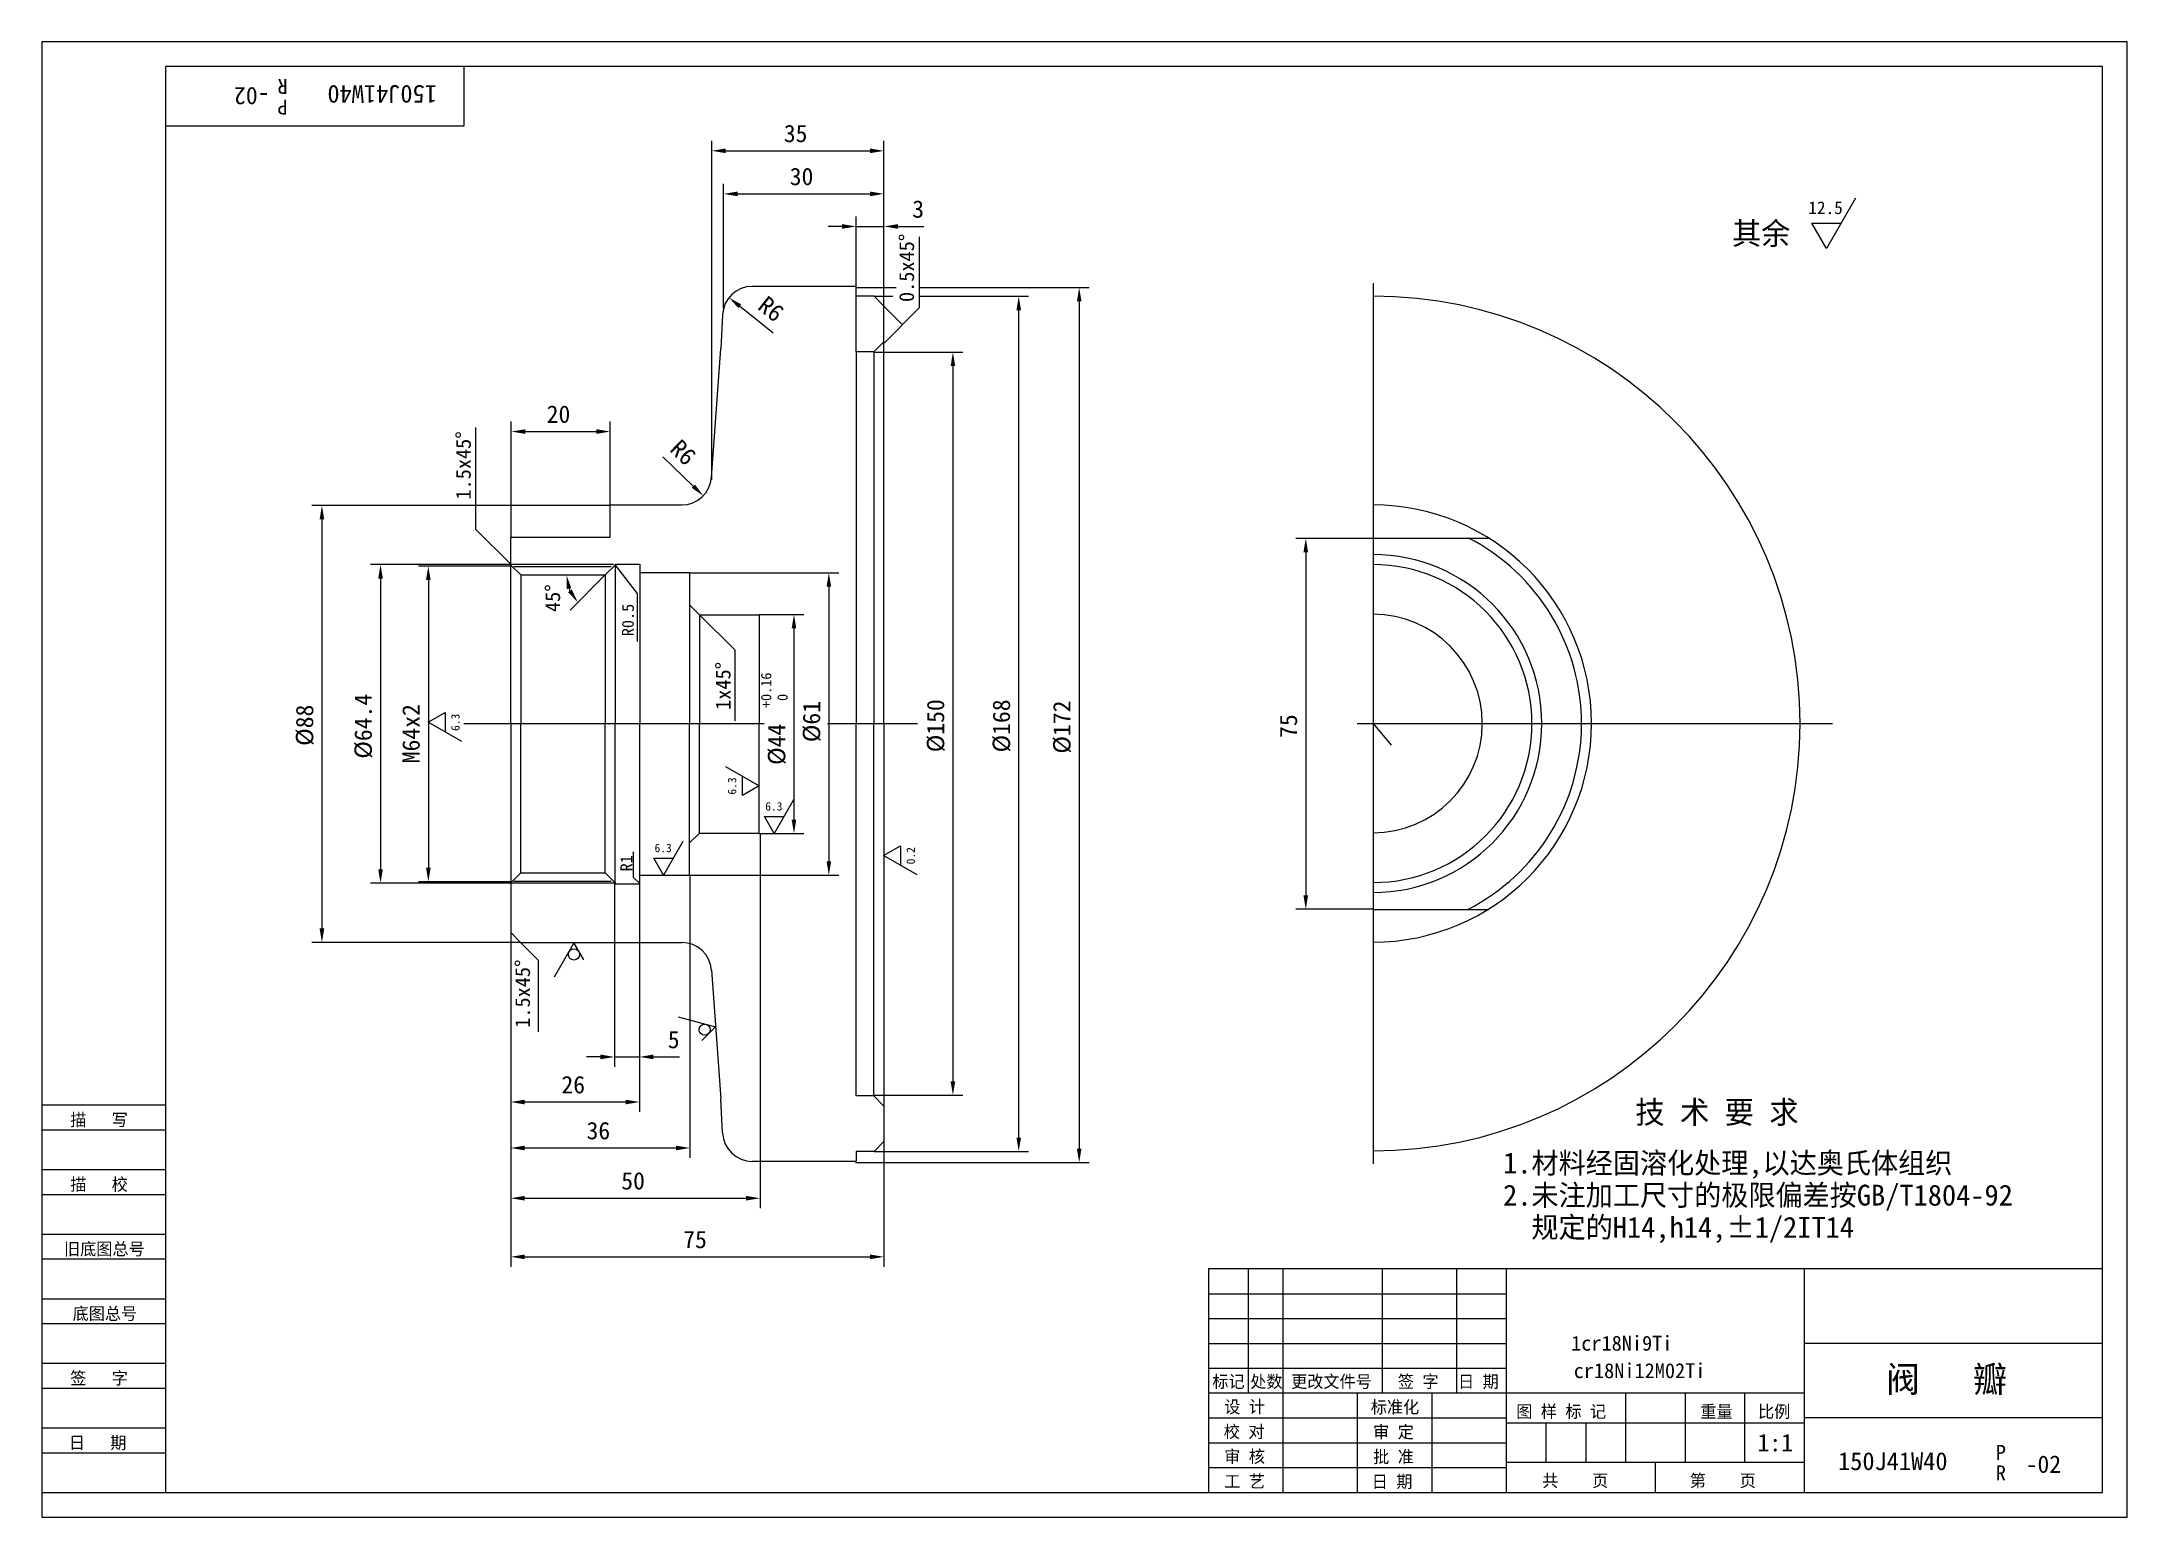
# Model space of a CAD drawing. Header units: metres. Extents: x 0 to 420, y 0 to 297.
import ezdxf

# ---------------------------------------------------------------- set-up
doc = ezdxf.new("R2010")
doc.units = ezdxf.units.M
for name, color, linetype in [('B', 3, 'Continuous'), ('C', 6, 'Continuous'), ('D', 1, 'Continuous'), ('FL', 5, 'Continuous'), ('T', 7, 'Continuous'), ('TL', 4, 'Continuous')]:
    doc.layers.add(name, color=color, linetype=linetype)

# ---------------------------------------------------------------- blocks, each defined once
blk = doc.blocks.new('TUKUN3')
at = {"layer": 'FL'}
for p, q in [((0, 297), (0, 0)), ((420, 297), (0, 297)), ((420, 0), (420, 297)), ((0, 78), (25, 78)), ((0, 70), (25, 70)), ((0, 65), (25, 65)), ((0, 57), (25, 57)), ((0, 52), (25, 52)), ((243, 25), (243, 50)), ((250, 5), (250, 50)), ((270, 25), (270, 50)), ((285, 25), (285, 50)), ((0, 44), (25, 44)), ((235, 45), (295, 45)), ((0, 39), (25, 39)), ((235, 40), (295, 40)), ((235, 35), (295, 35)), ((0, 31), (25, 31)), ((235, 30), (295, 30)), ((0, 26), (25, 26)), ((280, 5), (280, 25)), ((0, 18), (25, 18)), ((235, 20), (295, 20)), ((0, 13), (25, 13)), ((235, 15), (295, 15)), ((235, 10), (295, 10)), ((0, 0), (420, 0))]:
    blk.add_line(p, q, dxfattribs=at)
at = {"layer": 'TL'}
for p, q in [((25, 5), (25, 292)), ((415, 292), (25, 292)), ((85, 292), (85, 280)), ((415, 5), (415, 292)), ((85, 280), (25, 280)), ((0, 83), (25, 83)), ((235, 50), (235, 5)), ((415, 50), (235, 50)), ((295, 5), (295, 50)), ((355, 5), (355, 50)), ((415, 35), (355, 35)), ((355, 25), (235, 25)), ((265, 5), (265, 25)), ((319, 11), (319, 25)), ((331, 11), (331, 25)), ((343, 11), (343, 25)), ((295, 19), (355, 19)), ((303, 11), (303, 19)), ((311, 11), (311, 19)), ((415, 20), (355, 20)), ((355, 11), (295, 11)), ((325, 5), (325, 11)), ((0, 5), (415, 5))]:
    blk.add_line(p, q, dxfattribs=at)
at = {"layer": 'T'}
for s, p in [('描   写', (5.74, 78.76)), ('描   校', (5.74, 65.76)), ('旧底图总号', (4.49, 52.76)), ('底图总号', (6.22, 39.76)), ('签   字', (5.74, 26.76)), ('标记', (235.75, 26.07)), ('处数', (243.38, 26.07)), ('更改文件号', (251.61, 26.07)), ('签 字', (273.1, 26.07)), ('日 期', (285.23, 26.07)), ('设 计', (238.14, 20.99)), ('标准化', (267.65, 20.93)), ('图 样 标 记', (296.95, 20.04)), ('重量', (334.03, 20.04)), ('比例', (345.64, 20.04)), ('校 对', (238.05, 15.99)), ('审 定', (268.13, 15.93)), ('日   期', (5.45, 13.76)), ('审 核', (238.14, 10.99)), ('批 准', (268.13, 10.93)), ('工 艺', (238.14, 5.99)), ('日 期', (267.84, 5.93)), ('共    页', (302.18, 6.13)), ('第    页', (331.9, 6.13))]:
    blk.add_text(s, height=2.5, dxfattribs=at).set_placement(p)

msp = doc.modelspace()

# ---------------------------------------------------------------- linework, layer by layer
at = {"layer": 'B'}
msp.add_arc((268.1, 159.76), 34, 270, 90, dxfattribs=at)
at = {"layer": 'C'}
for p, q in [((268.1, 248.4), (268.1, 165.09)), ((85.01, 159.76), (145.49, 159.76)), ((158.26, 159.76), (176.36, 159.76)), ((264.93, 159.76), (340.07, 159.76)), ((268.1, 159.77), (268.1, 71.13)), ((340.07, 159.76), (360.63, 159.76))]:
    msp.add_line(p, q, dxfattribs=at)
at = {"layer": 'D'}
for p, q in [((134.94, 208.79), (134.94, 277.04)), ((137.74, 275.04), (166.82, 275.04)), ((169.62, 268.38), (169.62, 277.04)), ((137.33, 243.4), (137.33, 268.38)), ((140.13, 266.38), (166.82, 266.38)), ((169.62, 261.82), (169.62, 268.38)), ((365.27, 265.54), (359.42, 255.4)), ((163.99, 247.65), (163.99, 261.82)), ((169.62, 243.76), (169.62, 261.82)), ((359.42, 255.4), (356.49, 260.47)), ((356.49, 260.47), (362.34, 260.47)), ((161.19, 259.82), (158.39, 259.82)), ((163.99, 259.82), (169.62, 259.82)), ((172.42, 259.82), (175.22, 259.82)), ((175.22, 259.82), (177.64, 259.82)), ((176.77, 243.49), (176.77, 257.72)), ((140.6, 243.75), (142.79, 242.01)), ((163.89, 247.52), (172.09, 247.52)), ((164.03, 234.56), (164.03, 245.78)), ((167.62, 245.76), (171.37, 245.76)), ((169.62, 243.76), (173.33, 240.05)), ((176.85, 247.52), (210.93, 247.52)), ((176.85, 245.76), (198.75, 245.76)), ((208.93, 244.72), (208.93, 74.2)), ((142.79, 242.01), (147.3, 238.43)), ((169.7, 236.42), (176.77, 243.49)), ((196.75, 76.44), (196.75, 242.96)), ((167.6, 234.5), (185.5, 234.5)), ((183.5, 231.7), (183.5, 87.76)), ((87.45, 198.82), (87.45, 219.38)), ((94.56, 197.25), (94.56, 220.54)), ((97.36, 218.54), (111.7, 218.54)), ((114.5, 203.79), (114.5, 220.54)), ((129.2, 209.49), (125.05, 213.48)), ((131.22, 207.54), (129.2, 209.49)), ((114.51, 203.65), (54.43, 203.65)), ((56.43, 200.85), (56.43, 118.52)), ((94.52, 191.75), (87.45, 198.82)), ((268.07, 197.03), (252.56, 197.03)), ((254.56, 194.23), (254.56, 125.18)), ((115.13, 191.75), (66.23, 191.75)), ((94.63, 191.44), (75.86, 191.44)), ((95.08, 191.37), (114.7, 191.37)), ((113.48, 189.67), (106.41, 182.6)), ((115.48, 191.67), (119.93, 185.91)), ((130.45, 190.1), (160.52, 190.1)), ((68.23, 188.95), (68.23, 130.43)), ((77.86, 188.64), (77.86, 130.73)), ((119.93, 185.91), (119.93, 176.3)), ((158.52, 187.3), (158.52, 132.06)), ((132.48, 181.67), (139.55, 174.6)), ((144.48, 181.73), (153.49, 181.73)), ((151.49, 178.93), (151.49, 140.44)), ((139.55, 174.6), (139.55, 160.3)), ((77.84, 160.05), (81.22, 162)), ((84.6, 156.15), (77.84, 160.05)), ((81.22, 162), (81.22, 158.1)), ((137.72, 151.15), (144.48, 147.24)), ((141.1, 145.29), (141.1, 149.2)), ((144.48, 147.24), (141.1, 145.29)), ((151.39, 144.4), (147.49, 137.64)), ((147.49, 137.64), (145.54, 141.02)), ((145.54, 141.02), (149.44, 141.02)), ((129.1, 136.02), (125.19, 129.26)), ((144.48, 137.64), (153.49, 137.64)), ((144.66, 137.54), (144.66, 62.22)), ((169.54, 133.2), (172.92, 135.16)), ((172.92, 135.16), (172.92, 131.25)), ((119.18, 128.77), (119.18, 133.94)), ((123.24, 132.64), (127.15, 132.64)), ((125.19, 129.26), (123.24, 132.64)), ((176.3, 129.3), (169.54, 133.2)), ((115.43, 127.63), (66.23, 127.63)), ((94.31, 127.93), (75.86, 127.93)), ((95.08, 128.03), (114.7, 128.03)), ((115.32, 127.54), (115.32, 90.66)), ((120.43, 127.54), (119.18, 128.77)), ((120.39, 127.54), (120.39, 90.66)), ((130.45, 129.26), (160.52, 129.26)), ((130.51, 129.11), (130.51, 72.33)), ((268.07, 122.38), (252.56, 122.38)), ((94.44, 117.7), (94.44, 81.58)), ((96.49, 115.72), (54.43, 115.72)), ((96.44, 115.7), (99.97, 112.16)), ((103.28, 108.79), (107.18, 115.55)), ((107.18, 115.55), (109.13, 112.17)), ((99.97, 112.16), (99.97, 97.71)), ((128.15, 100.74), (135.69, 98.72)), ((135.69, 98.72), (132.93, 95.96)), ((112.52, 92.66), (109.72, 92.66)), ((115.32, 92.66), (120.39, 92.66)), ((123.19, 92.66), (125.99, 92.66)), ((125.99, 92.66), (128.41, 92.66)), ((120.39, 90.66), (120.39, 81.58)), ((167.6, 84.96), (185.5, 84.96)), ((94.44, 81.58), (94.44, 72.33)), ((117.59, 83.58), (97.24, 83.58)), ((169.62, 75.64), (169.62, 50.42)), ((94.44, 72.33), (94.44, 62.22)), ((97.24, 74.33), (127.71, 74.33)), ((163.89, 71.4), (210.93, 71.4)), ((167.62, 73.64), (198.75, 73.64)), ((97.24, 64.22), (141.86, 64.22)), ((94.44, 62.22), (94.44, 50.42)), ((97.24, 52.42), (166.82, 52.42))]:
    msp.add_line(p, q, dxfattribs=at)
for centre in [(107.18, 113.29), (133.51, 98.14)]:
    msp.add_circle(centre, 1.13, dxfattribs=at)
msp.add_arc((113.48, 189.67), 7.79, 200.71, 204.29, dxfattribs=at)
for points in [[(137.74, 275.51), (137.74, 274.58), (134.94, 275.04)], [(166.82, 275.51), (166.82, 274.58), (169.62, 275.04)], [(140.13, 266.84), (140.13, 265.91), (137.33, 266.38)], [(166.82, 266.84), (166.82, 265.91), (169.62, 266.38)], [(161.19, 260.29), (161.19, 259.36), (163.99, 259.82)], [(172.42, 260.29), (172.42, 259.36), (169.62, 259.82)], [(140.31, 243.38), (140.89, 244.12), (138.4, 245.49)], [(196.29, 242.96), (197.22, 242.96), (196.75, 245.76)], [(208.47, 244.72), (209.4, 244.72), (208.93, 247.52)], [(183.04, 231.7), (183.97, 231.7), (183.5, 234.5)], [(97.36, 219), (97.36, 218.07), (94.56, 218.54)], [(111.7, 219), (111.7, 218.07), (114.5, 218.54)], [(130.9, 207.21), (131.54, 207.88), (133.24, 205.6)], [(55.96, 200.85), (56.9, 200.85), (56.43, 203.65)], [(254.09, 194.23), (255.03, 194.23), (254.56, 197.03)], [(67.77, 188.95), (68.7, 188.95), (68.23, 191.75)], [(77.39, 188.64), (78.32, 188.64), (77.86, 191.44)], [(105.73, 186.83), (106.65, 187), (105.69, 189.67)], [(158.05, 187.3), (158.99, 187.3), (158.52, 190.1)], [(106.76, 186.73), (105.99, 186.2), (107.97, 184.16)], [(151.03, 178.93), (151.96, 178.93), (151.49, 181.73)], [(151.03, 140.44), (151.96, 140.44), (151.49, 137.64)], [(67.77, 130.43), (68.7, 130.43), (68.23, 127.63)], [(77.39, 130.73), (78.32, 130.73), (77.86, 127.93)], [(158.05, 132.06), (158.99, 132.06), (158.52, 129.26)], [(254.09, 125.18), (255.03, 125.18), (254.56, 122.38)], [(55.96, 118.52), (56.9, 118.52), (56.43, 115.72)], [(112.52, 93.13), (112.52, 92.19), (115.32, 92.66)], [(123.19, 93.13), (123.19, 92.19), (120.39, 92.66)], [(97.24, 84.04), (97.24, 83.11), (94.44, 83.58)], [(117.59, 84.04), (117.59, 83.11), (120.39, 83.58)], [(183.04, 87.76), (183.97, 87.76), (183.5, 84.96)], [(196.29, 76.44), (197.22, 76.44), (196.75, 73.64)], [(97.24, 74.8), (97.24, 73.86), (94.44, 74.33)], [(127.71, 74.8), (127.71, 73.86), (130.51, 74.33)], [(208.47, 74.2), (209.4, 74.2), (208.93, 71.4)], [(97.24, 64.68), (97.24, 63.75), (94.44, 64.22)], [(141.86, 64.68), (141.86, 63.75), (144.66, 64.22)], [(97.24, 52.89), (97.24, 51.96), (94.44, 52.42)], [(166.82, 52.89), (166.82, 51.96), (169.62, 52.42)]]:
    msp.add_solid(points, dxfattribs=at)
at = {"layer": 'TL'}
for p, q in [((164.03, 247.76), (143.1, 247.76)), ((164.03, 245.76), (164.03, 247.7)), ((167.62, 245.76), (164.03, 245.76)), ((169.62, 243.76), (167.62, 245.76)), ((169.62, 236.76), (169.62, 243.76)), ((137.11, 242.04), (136.79, 235.2)), ((169.55, 236.55), (167.55, 234.56)), ((169.62, 159.76), (169.62, 236.76)), ((134.9, 209.32), (136.79, 235.2)), ((164.03, 234.56), (164.03, 159.74)), ((167.55, 234.56), (164.03, 234.56)), ((167.55, 234.56), (167.55, 159.74)), ((114.49, 203.76), (128.91, 203.76)), ((114.49, 197.26), (114.49, 203.76)), ((94.49, 197.26), (114.49, 197.26)), ((94.49, 191.34), (94.49, 197.26)), ((268.1, 197.09), (291.4, 197.09)), ((94.48, 191.67), (96.48, 189.67)), ((94.49, 159.76), (94.49, 191.34)), ((96.48, 189.67), (96.48, 159.74)), ((96.48, 189.67), (113.48, 189.67)), ((113.48, 189.67), (115.48, 191.67)), ((113.48, 189.67), (113.48, 159.74)), ((115.48, 191.87), (115.48, 159.74)), ((115.48, 191.87), (120.48, 191.87)), ((115.48, 191.67), (115.48, 191.87)), ((120.48, 191.87), (120.48, 190.17)), ((120.48, 190.17), (130.48, 190.17)), ((120.48, 190.17), (120.48, 159.74)), ((130.48, 190.17), (130.48, 183.67)), ((130.48, 183.67), (130.48, 159.74)), ((130.48, 183.67), (132.48, 181.67)), ((132.48, 181.67), (132.48, 159.74)), ((132.48, 181.67), (144.48, 181.67)), ((144.48, 181.67), (144.48, 159.74)), ((268.1, 165.09), (268.1, 159.77)), ((94.44, 159.7), (94.44, 127.78)), ((96.48, 129.73), (96.48, 159.66)), ((113.48, 129.73), (113.48, 159.66)), ((115.48, 127.53), (115.48, 159.66)), ((120.48, 129.23), (120.48, 159.66)), ((130.48, 135.73), (130.48, 159.66)), ((132.48, 137.73), (132.48, 159.66)), ((144.48, 137.73), (144.48, 159.66)), ((164.03, 84.84), (164.03, 159.66)), ((167.55, 84.84), (167.55, 159.66)), ((169.62, 159.64), (169.62, 82.64)), ((268.1, 159.77), (271.73, 155.38)), ((130.48, 135.73), (132.48, 137.73)), ((130.48, 129.23), (130.48, 135.73)), ((132.48, 137.73), (144.48, 137.73)), ((94.44, 127.78), (94.44, 117.7)), ((94.48, 127.73), (96.48, 129.73)), ((96.48, 129.73), (113.48, 129.73)), ((113.48, 129.73), (115.48, 127.73)), ((115.48, 127.73), (115.48, 127.53)), ((115.48, 127.53), (120.48, 127.53)), ((120.48, 129.23), (130.48, 129.23)), ((120.48, 127.53), (120.48, 129.23)), ((268.1, 122.33), (291.4, 122.33)), ((94.44, 117.7), (96.44, 115.7)), ((96.44, 115.7), (128.91, 115.7)), ((134.89, 110.14), (136.79, 84.2)), ((137.11, 77.36), (136.79, 84.2)), ((167.55, 84.84), (164.03, 84.84)), ((169.55, 82.84), (167.55, 84.84)), ((169.62, 82.64), (169.62, 75.64)), ((169.62, 75.64), (167.62, 73.64)), ((164.03, 71.64), (143.1, 71.64)), ((167.62, 73.64), (164.03, 73.64)), ((164.03, 73.64), (164.03, 71.69))]:
    msp.add_line(p, q, dxfattribs=at)
for centre, radius, start, end in [((143.1, 241.76), 6, 90, 177.36), ((268.1, 159.76), 86, 270, 90), ((128.91, 209.76), 6, 270, 355.81), ((268.1, 159.76), 44, 270, 90), ((268.1, 159.76), 42, 296.96, 62.71), ((268.1, 159.76), 32, 270, 90), ((268.1, 159.76), 22, 270, 90), ((128.91, 109.7), 6, 4.19, 90), ((143.1, 77.64), 6, 182.64, 270)]:
    msp.add_arc(centre, radius, start, end, dxfattribs=at)

# ---------------------------------------------------------------- block references
at = {"layer": 'D'}
msp.add_blockref('TUKUN3', (0, 0), dxfattribs=at)

# ---------------------------------------------------------------- texts
for s, height, rotation, p in [('-02', 3.5, 180, (45.88, 287.83)), ('R', 3, 180, (49.52, 289.5)), ('150J41W40', 3.6, 180, (79.58, 288.25)), ('P', 3, 180, (49.52, 285.35)), ('0.5x45%%d', 3, 90, (175.67, 244.61)), ('R6', 3.5, 321.59, (143.95, 243.33)), ('1.5x45%%d', 3, 90, (86.41, 204.84)), ('R6', 3.5, 316.12, (126.27, 214.74)), ('45%%d', 3, 90, (104.4, 182.21)), ('R0.5', 2.4, 90, (119.24, 177.34)), ('1x45%%d', 3, 90, (138.72, 162.51)), ('+0.16', 2.1, 90, (146.94, 162.88)), ('%%c64.4', 3.5, 90, (66.48, 152.69)), (' 0', 2.1, 90, (150.23, 162.88)), ('%%c61', 3.5, 90, (156.77, 156.01)), ('%%c150', 3.5, 90, (181.75, 153.98)), ('%%C168', 3.5, 90, (195, 153.95)), ('%%c172', 3.5, 90, (207.18, 153.71)), ('%%c88', 3.5, 90, (54.68, 155.27)), ('M64x2', 3.5, 90, (76.11, 151.77)), ('6.3', 1.7, 90, (84.15, 158.27)), ('75', 3.5, 90, (252.81, 156.87)), ('%%c44', 3.5, 90, (149.74, 151.43)), ('6.3', 1.7, 90, (139.87, 145.46)), ('0.2', 1.7, 90, (175.85, 131.42)), ('R1', 2.4, 90, (118.93, 130)), ('1.5x45%%d', 3, 90, (98.33, 98.52))]:
    msp.add_text(s, height=height, rotation=rotation, dxfattribs=at).set_placement(p)
for s, height, p in [('35', 3.5, (149.45, 276.79)), ('30', 3.5, (150.64, 268.13)), ('3', 3.5, (175.31, 261.57)), ('12.5', 2.55, (355.77, 262.31)), ('其余', 4.5, (340.43, 256.17)), ('20', 3.5, (101.69, 220.29)), ('6.3', 1.7, (145.71, 142.25)), ('6.3', 1.7, (123.41, 133.87)), ('5', 3.5, (126.08, 94.41)), ('26', 3.5, (104.66, 85.33)), ('技 术 要 求', 4.54, (320.93, 79.28)), ('36', 3.5, (109.72, 76.08)), ('1.材料经固溶化处理,以达奥氏体组织', 4.2, (294.3, 69.21)), ('50', 3.5, (116.71, 65.97)), ('2.未注加工尺寸的极限偏差按GB/T1804-92', 4.2, (294.3, 62.74)), ('  规定的H14,h14,%%P1/2IT14', 4.2, (294.3, 56.27)), ('75', 3.5, (129.19, 54.17)), ('1cr18Ni9Ti', 3, (308, 33.53)), ('cr18Ni12M02Ti', 3, (308.52, 28.01)), ('阀   瓣', 5.25, (371.41, 25.17)), ('1:1', 3.5, (345.54, 13.26)), ('150J41W40', 3.6, (361.76, 9.49)), ('P', 3, (393.52, 11.56)), ('R', 3, (393.52, 7.43)), ('-02', 3.5, (399.53, 8.94))]:
    msp.add_text(s, height=height, dxfattribs=at).set_placement(p)

doc.saveas('drawing.dxf')
